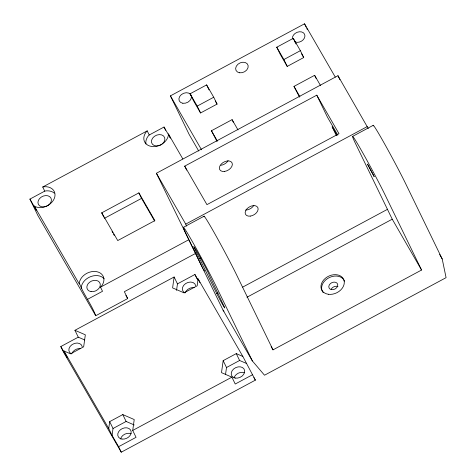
<?xml version="1.0" encoding="UTF-8"?>
<svg xmlns="http://www.w3.org/2000/svg" width="476" height="476" viewBox="0 0 476 476"><rect width="100%" height="100%" fill="white"/><g stroke="black" fill="none" stroke-linecap="round" stroke-linejoin="round"><path stroke-width="0.71" d="M118.589 446.702L112.068 435.391L108.73 428.519L109.682 421.629L122.784 414.584L134.226 419.54L132.715 430.441L136.053 437.319L118.589 446.702L121.261 452.2L255.374 380.134L242.843 356.453L198.105 278.924L197.153 285.814L184.045 292.859L172.604 287.903L174.115 276.996L74.928 330.296L78.266 337.169L84.77 339.983M112.068 435.391L113.02 428.501L109.682 421.629M176.548 290.414L177.453 283.875L174.115 276.996M242.843 356.453L236.269 353.608L223.167 360.647L221.501 372.643L231.901 377.147L235.239 384.019L252.702 374.636M225.523 374.576L226.505 367.52L223.167 360.647M145.93 143.978A12.888 9.77 -25.9 0 1 148.25 135.993L149.22 134.994L147.215 130.87L146.251 131.864A12.888 9.77 -25.9 0 0 151.588 146.459A12.888 9.77 -25.9 0 0 168.427 135.113L168.409 133.97L182.802 158.913M87.703 299.243L102.513 291.288L100.513 287.165L101.483 286.165A12.888 9.77 -25.9 0 0 96.14 271.57A12.888 9.77 -25.9 0 0 79.302 282.917C83.306 294.263 91.541 304.247 95.718 315.743L127.693 298.559L124.355 291.687L196.029 253.172M198.742 151.053L189.109 134.363L170.414 95.866L304.527 23.8L335.277 77.082M190.108 93.772L206.614 84.901L213.73 97.229L217.068 104.101L200.557 112.973L193.446 100.644L190.108 93.772L197.219 106.1L200.557 112.973M276.764 47.207L293.275 38.336L300.386 50.664L303.724 57.536L287.218 66.408L280.102 54.08L276.764 47.207L283.88 59.53L287.218 66.408M54.377 193.179A12.888 9.77 -25.9 0 0 46.118 190.87L44.726 191.138L42.727 187.014L147.215 130.87M197.219 106.1L213.73 97.229M283.88 59.53L300.386 50.664M95.718 315.743L37.925 215.598L29.917 199.099L44.726 191.138M149.22 134.994L164.03 127.032L168.992 135.636M216.991 141.449L211.445 130.751L232.08 119.66L238.006 129.936M299.535 97.128L293.978 86.4L314.612 75.315L320.497 85.513M201.913 266.447L156.402 173.27L337.966 75.702L368.281 128.556M184.718 166.13L316.766 95.17L338.989 133.691L206.941 204.644L184.718 166.13L186.663 170.134M101.739 212.831L138.879 192.875L154.879 220.608L117.739 240.564L101.739 212.831L103.816 217.11M104.411 218.329L141.55 198.373L138.879 192.875M186.711 226.118L185.735 224.113L367.305 126.551M183.498 227.266L204.127 216.175M352.686 136.35L373.321 125.265M100.513 287.165L188.674 239.785M199.593 258.623L198.605 256.754A16.404 0.577 61.7 0 1 196.987 251.655A16.404 0.577 61.7 0 1 209.38 275.431L223.904 305.937A9.377 0.333 61.7 0 1 223.018 305.277A9.377 0.333 61.7 0 1 216.794 293.615L199.593 258.623L200.884 257.933M121.261 452.2L63.475 352.056L60.803 346.552L78.266 337.169M177.453 283.875L194.916 274.491L198.183 280.144M216.794 293.615L218.085 292.918M242.689 287.123L387.684 209.214M246.943 297.256L392.23 219.186L356.179 144.942A38.669 1.363 61.7 0 1 359.832 147.679A38.669 1.363 61.7 0 1 385.518 195.791L421.563 270.029L273.01 349.854L271.153 346.641M113.02 428.501L126.122 421.456L134.202 424.955M226.505 367.52L239.606 360.481L246.181 363.325M132.715 430.441L231.901 377.147M42.727 187.014L44.113 186.747A12.888 9.77 -25.9 0 1 54.157 198.813A12.888 9.77 -25.9 0 1 35.295 206.649L34.296 206.037L36.301 210.16L29.917 199.099M74.928 330.296L85.335 334.801L83.669 346.796L70.567 353.835L63.992 350.99L67.33 357.863L60.803 346.552M373.267 125.92A38.669 1.363 61.7 0 1 384.638 143.948A38.669 1.363 61.7 0 1 406.147 184.7L442.198 258.944L446.083 277.657L264.513 375.225L252.375 360.945L216.324 286.701A38.669 1.363 61.7 0 0 190.644 238.595A38.669 1.363 61.7 0 0 186.991 235.858L223.036 310.102L223.97 311.197M439.598 254.44L442.198 258.944M301.588 53.842L303.724 57.536M392.23 219.186L421.563 270.029M337.817 135.142L327.446 117.167L316.766 95.17M336.937 135.136L332.123 126.794L336.324 135.452M293.978 86.4L299.904 96.67M215.289 101.019L217.068 104.101M211.445 130.751L217.33 140.95M170.414 95.866L201.532 149.791M169.706 136.862L170.414 138.094L168.409 133.97M156.402 173.27L185.735 224.113M202.24 267.095L202.978 268.375M203.716 269.648L204.454 270.927M223.036 310.102L252.375 360.945M253.892 377.569L255.374 380.134M141.55 198.373L154.64 221.066M112.044 231.568L112.776 232.823M113.502 234.085L114.228 235.346M125.896 295.441L127.693 298.559M34.296 206.037L79.319 284.059M63.992 350.99L108.73 428.519M337.966 75.702L339.918 79.718M304.527 23.8L306.139 27.12M306.788 28.447L307.431 29.774M314.612 75.315L316.129 78.439M293.275 38.336L296.007 43.959M232.08 119.66L233.294 122.159M206.614 84.901L209.041 89.904M273.01 349.854L236.959 275.616A38.669 1.363 61.7 0 0 215.45 234.858A38.669 1.363 61.7 0 0 204.079 216.836M164.03 127.032L165.63 130.335M236.269 353.608L239.606 360.481M198.105 278.924L199.926 282.673M194.916 274.491L196.993 278.769M122.784 414.584L126.122 421.456M81.325 288.188L81.301 287.04A12.888 9.77 -25.9 0 1 90.993 276.496A12.888 9.77 -25.9 0 1 104.19 278.847M253.881 205.293A7.033 4.576 -30 0 1 245.64 210.023M228.099 160.608A7.033 4.576 -30 0 1 220.941 165.279M331.112 289.408A4.689 3.552 -25.9 0 1 337.972 286.558M323.252 292.657A12.186 9.24 -25.9 0 1 322.555 291.663M322.276 291.128A12.186 9.24 -25.9 0 1 329.737 277.359A12.186 9.24 -25.9 0 1 344.529 281.227M292.431 38.931A6.563 4.974 -25.9 0 1 299.392 31.761A6.563 4.974 -25.9 0 1 304.503 37.901A6.563 4.974 -25.9 0 1 294.9 41.894M234.013 378.051A7.033 5.331 -25.9 0 1 244.64 372.785M185.021 292.93A7.033 5.331 -25.9 0 1 185.592 283.589A7.033 5.331 -25.9 0 1 195.719 285.719M185.456 292.318A7.033 5.331 -25.9 0 1 194.208 287.617M71.537 353.906A7.033 5.331 -25.9 0 1 72.114 344.565A7.033 5.331 -25.9 0 1 82.235 346.701M71.971 353.299A7.033 5.331 -25.9 0 1 80.73 348.593M120.535 439.027A7.033 5.331 -25.9 0 1 131.162 433.761M159.133 145.608A7.033 5.331 -25.9 0 1 151.558 140.355A7.033 5.331 -25.9 0 1 161.697 134.904A7.033 5.331 -25.9 0 1 162.34 143.883M161.864 144.252A7.033 5.331 -25.9 0 1 159.71 145.412M45.654 206.584A7.033 5.331 -25.9 0 1 38.348 200.509A7.033 5.331 -25.9 0 1 49.718 196.647A7.033 5.331 -25.9 0 1 46.231 206.388M367.543 164.184L374.148 176.554L367.543 164.184M224.499 171.443A7.033 4.576 -30 0 0 232.05 162.881A7.033 4.576 -30 0 0 221.031 164.297A7.033 4.576 -30 0 0 224.499 171.443M250.281 216.122A7.033 4.576 -30 0 0 257.831 207.566A7.033 4.576 -30 0 0 246.812 208.982A7.033 4.576 -30 0 0 250.281 216.122M331.623 289.646A4.689 3.552 -25.9 0 0 337.734 284.553A4.689 3.552 -25.9 0 0 330.499 283.494A4.689 3.552 -25.9 0 0 331.623 289.646M328.303 294.263A12.186 9.24 -25.9 0 0 344.178 281.024A12.186 9.24 -25.9 0 0 325.376 278.276A12.186 9.24 -25.9 0 0 328.303 294.263M182.849 103.268A6.563 4.974 -25.9 0 0 191.4 96.146A6.563 4.974 -25.9 0 0 181.279 94.664A6.563 4.974 -25.9 0 0 182.849 103.268M239.595 72.78A6.563 4.974 -25.9 0 0 248.145 65.652A6.563 4.974 -25.9 0 0 238.018 64.171A6.563 4.974 -25.9 0 0 239.595 72.78M235.453 378.093A7.033 5.331 -25.9 0 0 244.61 370.459A7.033 5.331 -25.9 0 0 233.764 368.87A7.033 5.331 -25.9 0 0 235.453 378.093M121.969 439.074A7.033 5.331 -25.9 0 0 131.132 431.435A7.033 5.331 -25.9 0 0 120.285 429.852A7.033 5.331 -25.9 0 0 121.969 439.074M91.083 291.615A7.033 5.331 -25.9 0 0 100.246 283.982A7.033 5.331 -25.9 0 0 89.399 282.393A7.033 5.331 -25.9 0 0 91.083 291.615"/></g></svg>
